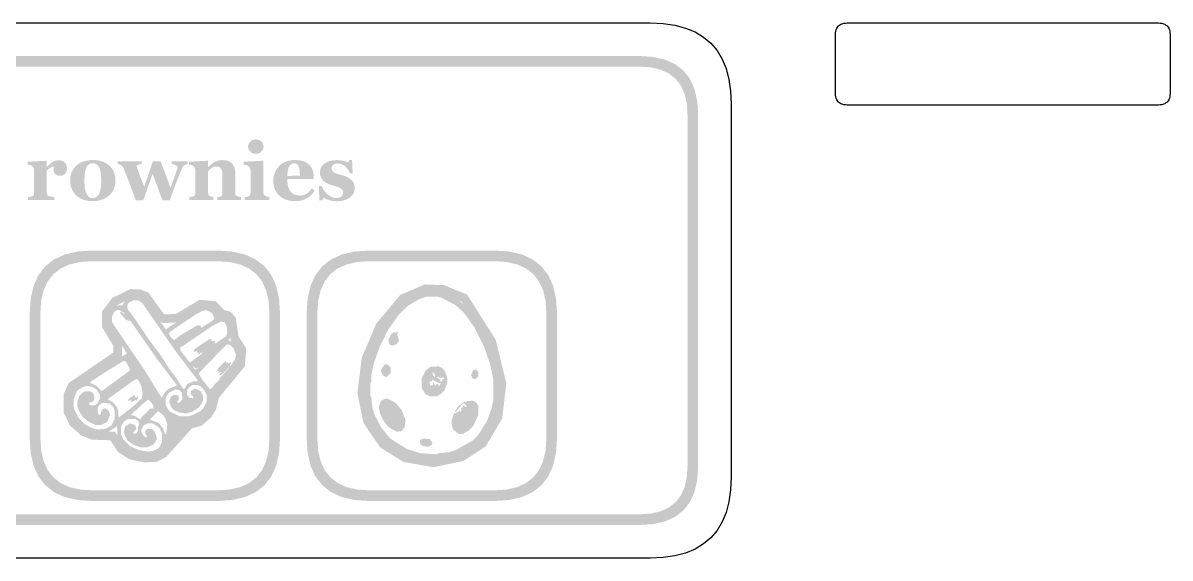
# Model space of a CAD drawing. Header units: millimetres. Extents: x 6 to 294, y 109 to 451.
# Drawn here: x 247.45 to 290.52, y 340.86 to 360.94 of the extents above; entities that cross this region are included whole.
import ezdxf

# ---------------------------------------------------------------- set-up
doc = ezdxf.new("R2010")
doc.units = ezdxf.units.MM
doc.layers.add('CUT', color=1, linetype='Continuous')
doc.layers.add('RASTER', color=7, linetype='Continuous')

msp = doc.modelspace()

# ---------------------------------------------------------------- hatches: boundary and pattern name
at = {"layer": 'RASTER'}
h = msp.add_hatch(color=7, dxfattribs=at)
h.paths.add_polyline_path([(211.2, 357.501), (211.234, 358.016), (211.337, 358.463), (211.509, 358.841), (211.75, 359.151), (212.059, 359.391), (212.438, 359.563), (212.884, 359.666), (213.4, 359.701), (270.6, 359.701), (271.116, 359.666), (271.563, 359.563), (271.941, 359.391), (272.25, 359.151), (272.491, 358.841), (272.663, 358.463), (272.766, 358.016), (272.8, 357.501), (272.8, 344.301), (272.766, 343.785), (272.662, 343.338), (272.491, 342.96), (272.25, 342.651), (271.941, 342.41), (271.563, 342.238), (271.116, 342.135), (270.6, 342.101), (213.4, 342.101), (212.884, 342.135), (212.438, 342.238), (212.059, 342.41), (211.75, 342.651), (211.509, 342.96), (211.337, 343.338), (211.234, 343.785), (211.2, 344.301)])
h.paths.add_polyline_path([(211.6, 357.501), (211.6, 344.301), (211.628, 343.879), (211.712, 343.513), (211.853, 343.204), (212.05, 342.951), (212.303, 342.754), (212.613, 342.613), (212.978, 342.529), (213.4, 342.501), (270.6, 342.501), (271.022, 342.529), (271.388, 342.613), (271.697, 342.754), (271.95, 342.951), (272.147, 343.204), (272.287, 343.513), (272.372, 343.879), (272.4, 344.301), (272.4, 357.501), (272.372, 357.923), (272.287, 358.288), (272.147, 358.598), (271.95, 358.851), (271.697, 359.048), (271.388, 359.188), (271.022, 359.273), (270.6, 359.301), (213.4, 359.301), (212.978, 359.273), (212.613, 359.188), (212.303, 359.048), (212.05, 358.851), (211.853, 358.598), (211.712, 358.288), (211.628, 357.923), (211.6, 357.501)], flags=0)
h = msp.add_hatch(color=7, dxfattribs=at)
h.paths.add_polyline_path([(256.694, 354.301), (255.768, 354.301), (255.768, 354.408), (255.778, 354.408), (255.787, 354.409), (255.796, 354.41), (255.806, 354.411), (255.815, 354.412), (255.824, 354.413), (255.834, 354.414), (255.843, 354.415), (255.852, 354.416), (255.86, 354.418), (255.869, 354.419), (255.877, 354.421), (255.885, 354.423), (255.892, 354.425), (255.899, 354.427), (255.906, 354.43), (255.917, 354.434), (255.927, 354.439), (255.937, 354.445), (255.946, 354.451), (255.953, 354.458), (255.96, 354.465), (255.966, 354.472), (255.972, 354.48), (255.976, 354.489), (255.98, 354.498), (255.983, 354.508), (255.986, 354.519), (255.988, 354.53), (255.99, 354.542), (255.99, 354.554), (255.991, 354.567), (255.991, 355.42), (255.99, 355.433), (255.989, 355.445), (255.987, 355.457), (255.985, 355.468), (255.982, 355.479), (255.978, 355.49), (255.973, 355.5), (255.967, 355.51), (255.961, 355.519), (255.955, 355.528), (255.948, 355.537), (255.941, 355.545), (255.933, 355.553), (255.926, 355.56), (255.917, 355.566), (255.909, 355.572), (255.902, 355.577), (255.894, 355.581), (255.885, 355.585), (255.876, 355.589), (255.865, 355.594), (255.854, 355.598), (255.842, 355.602), (255.829, 355.606), (255.816, 355.61), (255.803, 355.613), (255.79, 355.616), (255.778, 355.619), (255.766, 355.622), (255.754, 355.624), (255.743, 355.625), (255.731, 355.626), (255.731, 355.733), (256.449, 355.771), (256.471, 355.75), (256.471, 354.586), (256.472, 354.574), (256.473, 354.562), (256.474, 354.55), (256.477, 354.539), (256.48, 354.528), (256.484, 354.518), (256.488, 354.508), (256.493, 354.499), (256.499, 354.491), (256.505, 354.482), (256.512, 354.475), (256.52, 354.468), (256.528, 354.462), (256.537, 354.456), (256.546, 354.45), (256.556, 354.446), (256.564, 354.443), (256.571, 354.439), (256.579, 354.436), (256.587, 354.433), (256.595, 354.43), (256.603, 354.428), (256.612, 354.425), (256.621, 354.422), (256.629, 354.42), (256.638, 354.418), (256.647, 354.416), (256.656, 354.414), (256.666, 354.412), (256.675, 354.41), (256.684, 354.409), (256.694, 354.408)])
h.paths.add_polyline_path([(256.48, 356.299), (256.479, 356.272), (256.475, 356.245), (256.468, 356.22), (256.459, 356.196), (256.447, 356.173), (256.432, 356.15), (256.414, 356.129), (256.394, 356.109), (256.372, 356.091), (256.349, 356.075), (256.326, 356.061), (256.301, 356.05), (256.275, 356.042), (256.248, 356.036), (256.22, 356.032), (256.191, 356.031), (256.162, 356.032), (256.134, 356.036), (256.107, 356.042), (256.081, 356.05), (256.056, 356.061), (256.032, 356.075), (256.009, 356.091), (255.987, 356.109), (255.967, 356.129), (255.95, 356.15), (255.935, 356.173), (255.923, 356.196), (255.913, 356.22), (255.907, 356.245), (255.903, 356.272), (255.901, 356.299), (255.903, 356.326), (255.907, 356.352), (255.913, 356.378), (255.923, 356.402), (255.935, 356.425), (255.95, 356.448), (255.967, 356.469), (255.987, 356.489), (256.009, 356.508), (256.032, 356.524), (256.056, 356.537), (256.081, 356.549), (256.107, 356.557), (256.134, 356.563), (256.162, 356.567), (256.191, 356.568), (256.221, 356.567), (256.249, 356.563), (256.276, 356.557), (256.302, 356.549), (256.327, 356.537), (256.35, 356.524), (256.373, 356.508), (256.395, 356.489), (256.415, 356.469), (256.432, 356.448), (256.447, 356.425), (256.459, 356.402), (256.468, 356.378), (256.475, 356.352), (256.479, 356.326), (256.48, 356.299)])
h = msp.add_hatch(color=7, dxfattribs=at)
h.paths.add_polyline_path([(250.697, 355.581), (250.723, 355.555), (250.748, 355.528), (250.771, 355.5), (250.792, 355.47), (250.812, 355.439), (250.831, 355.407), (250.847, 355.374), (250.862, 355.339), (250.876, 355.304), (250.887, 355.268), (250.897, 355.231), (250.905, 355.193), (250.911, 355.154), (250.916, 355.115), (250.919, 355.075), (250.919, 355.035), (250.919, 354.994), (250.916, 354.955), (250.912, 354.915), (250.905, 354.877), (250.897, 354.839), (250.888, 354.801), (250.876, 354.764), (250.863, 354.728), (250.848, 354.692), (250.832, 354.658), (250.813, 354.625), (250.794, 354.594), (250.772, 354.564), (250.749, 354.535), (250.725, 354.507), (250.698, 354.481), (250.669, 354.454), (250.638, 354.429), (250.605, 354.406), (250.571, 354.384), (250.536, 354.364), (250.5, 354.345), (250.462, 354.328), (250.422, 354.313), (250.381, 354.299), (250.339, 354.287), (250.295, 354.277), (250.25, 354.269), (250.204, 354.262), (250.156, 354.258), (250.106, 354.255), (250.055, 354.254), (250.011, 354.255), (249.968, 354.257), (249.925, 354.261), (249.884, 354.267), (249.843, 354.274), (249.803, 354.283), (249.764, 354.293), (249.726, 354.305), (249.689, 354.319), (249.653, 354.334), (249.619, 354.351), (249.585, 354.369), (249.552, 354.389), (249.52, 354.411), (249.49, 354.434), (249.46, 354.459), (249.433, 354.484), (249.408, 354.511), (249.384, 354.539), (249.361, 354.569), (249.34, 354.6), (249.32, 354.632), (249.302, 354.666), (249.285, 354.701), (249.27, 354.738), (249.256, 354.776), (249.245, 354.814), (249.236, 354.854), (249.229, 354.895), (249.224, 354.937), (249.221, 354.98), (249.22, 355.024), (249.221, 355.068), (249.224, 355.11), (249.228, 355.151), (249.234, 355.191), (249.242, 355.229), (249.252, 355.266), (249.263, 355.302), (249.277, 355.337), (249.292, 355.371), (249.308, 355.404), (249.327, 355.436), (249.347, 355.467), (249.369, 355.497), (249.393, 355.526), (249.418, 355.554), (249.446, 355.581), (249.474, 355.606), (249.503, 355.629), (249.534, 355.651), (249.567, 355.672), (249.601, 355.691), (249.637, 355.709), (249.674, 355.725), (249.713, 355.74), (249.753, 355.753), (249.795, 355.765), (249.838, 355.774), (249.881, 355.782), (249.926, 355.788), (249.973, 355.793), (250.02, 355.796), (250.068, 355.796), (250.119, 355.796), (250.168, 355.793), (250.215, 355.788), (250.261, 355.782), (250.306, 355.774), (250.348, 355.765), (250.39, 355.753), (250.429, 355.74), (250.468, 355.725), (250.505, 355.709), (250.54, 355.691), (250.574, 355.672), (250.607, 355.651), (250.638, 355.629), (250.668, 355.606), (250.697, 355.581)])
h.paths.add_polyline_path([(250.322, 354.566), (250.33, 354.587), (250.337, 354.609), (250.344, 354.632), (250.35, 354.657), (250.355, 354.682), (250.361, 354.709), (250.365, 354.736), (250.369, 354.765), (250.373, 354.795), (250.376, 354.826), (250.379, 354.858), (250.381, 354.892), (250.383, 354.927), (250.384, 354.962), (250.385, 354.999), (250.385, 355.038), (250.385, 355.064), (250.384, 355.091), (250.383, 355.119), (250.381, 355.147), (250.379, 355.177), (250.377, 355.208), (250.374, 355.239), (250.37, 355.272), (250.366, 355.304), (250.362, 355.334), (250.357, 355.363), (250.352, 355.39), (250.346, 355.415), (250.34, 355.438), (250.333, 355.46), (250.326, 355.48), (250.317, 355.502), (250.307, 355.524), (250.296, 355.544), (250.284, 355.562), (250.272, 355.58), (250.258, 355.596), (250.244, 355.611), (250.229, 355.625), (250.213, 355.637), (250.196, 355.648), (250.177, 355.657), (250.158, 355.665), (250.138, 355.67), (250.117, 355.674), (250.095, 355.677), (250.071, 355.678), (250.046, 355.677), (250.022, 355.674), (249.999, 355.67), (249.978, 355.663), (249.958, 355.655), (249.939, 355.646), (249.921, 355.634), (249.905, 355.621), (249.89, 355.606), (249.876, 355.59), (249.862, 355.573), (249.85, 355.555), (249.838, 355.536), (249.828, 355.516), (249.818, 355.495), (249.809, 355.473), (249.802, 355.451), (249.795, 355.429), (249.789, 355.406), (249.783, 355.382), (249.778, 355.357), (249.774, 355.331), (249.77, 355.305), (249.767, 355.277), (249.764, 355.249), (249.761, 355.22), (249.759, 355.192), (249.758, 355.163), (249.757, 355.133), (249.756, 355.104), (249.755, 355.074), (249.755, 355.043), (249.755, 355.004), (249.756, 354.967), (249.756, 354.931), (249.757, 354.898), (249.759, 354.865), (249.761, 354.835), (249.763, 354.806), (249.765, 354.779), (249.768, 354.753), (249.772, 354.727), (249.777, 354.7), (249.783, 354.674), (249.789, 354.648), (249.797, 354.622), (249.806, 354.595), (249.815, 354.569), (249.824, 354.547), (249.834, 354.526), (249.844, 354.506), (249.856, 354.488), (249.868, 354.47), (249.882, 354.454), (249.896, 354.439), (249.912, 354.425), (249.928, 354.413), (249.945, 354.402), (249.964, 354.393), (249.983, 354.386), (250.004, 354.38), (250.025, 354.376), (250.048, 354.373), (250.071, 354.373), (250.093, 354.373), (250.114, 354.376), (250.134, 354.379), (250.153, 354.385), (250.171, 354.392), (250.189, 354.4), (250.206, 354.41), (250.222, 354.422), (250.238, 354.435), (250.252, 354.449), (250.266, 354.465), (250.279, 354.482), (250.291, 354.501), (250.302, 354.521), (250.312, 354.543), (250.322, 354.566)], flags=0)
h = msp.add_hatch(color=7, dxfattribs=at)
h.paths.add_polyline_path([(258.403, 354.651), (258.39, 354.63), (258.376, 354.61), (258.362, 354.59), (258.347, 354.57), (258.331, 354.55), (258.314, 354.531), (258.297, 354.512), (258.28, 354.493), (258.261, 354.475), (258.242, 354.458), (258.222, 354.441), (258.202, 354.425), (258.181, 354.409), (258.16, 354.394), (258.138, 354.38), (258.115, 354.367), (258.09, 354.353), (258.066, 354.341), (258.041, 354.329), (258.016, 354.318), (257.991, 354.308), (257.966, 354.298), (257.941, 354.29), (257.916, 354.282), (257.891, 354.276), (257.864, 354.27), (257.837, 354.265), (257.808, 354.261), (257.779, 354.258), (257.749, 354.256), (257.718, 354.254), (257.686, 354.254), (257.632, 354.255), (257.581, 354.258), (257.531, 354.263), (257.484, 354.269), (257.438, 354.278), (257.394, 354.289), (257.352, 354.301), (257.311, 354.315), (257.273, 354.331), (257.236, 354.349), (257.201, 354.368), (257.168, 354.388), (257.136, 354.409), (257.106, 354.432), (257.078, 354.456), (257.051, 354.481), (257.026, 354.508), (257.003, 354.535), (256.982, 354.564), (256.962, 354.594), (256.943, 354.626), (256.927, 354.658), (256.912, 354.692), (256.898, 354.726), (256.886, 354.762), (256.876, 354.799), (256.867, 354.836), (256.86, 354.874), (256.855, 354.912), (256.851, 354.952), (256.848, 354.992), (256.848, 355.033), (256.849, 355.07), (256.851, 355.107), (256.855, 355.144), (256.861, 355.18), (256.869, 355.215), (256.879, 355.25), (256.89, 355.285), (256.903, 355.32), (256.917, 355.353), (256.933, 355.386), (256.95, 355.418), (256.969, 355.449), (256.989, 355.479), (257.011, 355.508), (257.034, 355.536), (257.059, 355.563), (257.084, 355.589), (257.112, 355.613), (257.141, 355.636), (257.171, 355.658), (257.203, 355.678), (257.237, 355.697), (257.273, 355.715), (257.31, 355.732), (257.348, 355.747), (257.388, 355.76), (257.429, 355.771), (257.47, 355.78), (257.513, 355.787), (257.557, 355.792), (257.603, 355.795), (257.649, 355.796), (257.699, 355.796), (257.747, 355.793), (257.792, 355.789), (257.836, 355.784), (257.877, 355.777), (257.915, 355.768), (257.952, 355.758), (257.986, 355.747), (258.018, 355.734), (258.049, 355.719), (258.078, 355.704), (258.106, 355.687), (258.133, 355.669), (258.158, 355.65), (258.182, 355.63), (258.204, 355.609), (258.224, 355.588), (258.243, 355.565), (258.26, 355.542), (258.276, 355.518), (258.291, 355.493), (258.304, 355.467), (258.315, 355.44), (258.326, 355.412), (258.335, 355.383), (258.342, 355.354), (258.349, 355.325), (258.354, 355.296), (258.358, 355.266), (258.361, 355.235), (258.363, 355.205), (258.364, 355.174), (258.364, 355.079), (257.374, 355.079), (257.375, 355.006), (257.381, 354.937), (257.39, 354.874), (257.402, 354.814), (257.419, 354.759), (257.439, 354.709), (257.462, 354.663), (257.489, 354.622), (257.52, 354.585), (257.556, 354.553), (257.595, 354.526), (257.639, 354.504), (257.687, 354.487), (257.739, 354.475), (257.796, 354.467), (257.857, 354.465), (257.891, 354.466), (257.924, 354.47), (257.956, 354.475), (257.988, 354.484), (258.018, 354.494), (258.048, 354.507), (258.077, 354.523), (258.104, 354.54), (258.131, 354.56), (258.157, 354.581), (258.182, 354.603), (258.206, 354.626), (258.229, 354.65), (258.251, 354.676), (258.272, 354.703), (258.292, 354.731)])
h.paths.add_polyline_path([(257.844, 355.208), (257.844, 355.23), (257.843, 355.252), (257.843, 355.274), (257.842, 355.297), (257.84, 355.319), (257.839, 355.342), (257.837, 355.365), (257.835, 355.388), (257.833, 355.41), (257.83, 355.432), (257.827, 355.452), (257.823, 355.472), (257.819, 355.49), (257.814, 355.507), (257.809, 355.523), (257.804, 355.539), (257.798, 355.555), (257.791, 355.571), (257.783, 355.585), (257.775, 355.599), (257.766, 355.611), (257.757, 355.623), (257.747, 355.633), (257.736, 355.643), (257.725, 355.651), (257.713, 355.658), (257.7, 355.664), (257.687, 355.669), (257.673, 355.673), (257.658, 355.676), (257.643, 355.677), (257.627, 355.678), (257.599, 355.676), (257.573, 355.671), (257.549, 355.662), (257.526, 355.649), (257.504, 355.633), (257.483, 355.613), (257.464, 355.59), (257.447, 355.563), (257.431, 355.533), (257.417, 355.498), (257.405, 355.459), (257.395, 355.416), (257.387, 355.369), (257.38, 355.317), (257.376, 355.261), (257.374, 355.202)], flags=0)
for points in [[(249.1, 355.486), (249.099, 355.458), (249.096, 355.432), (249.09, 355.406), (249.083, 355.381), (249.073, 355.357), (249.061, 355.334), (249.047, 355.312), (249.031, 355.29), (249.013, 355.271), (248.994, 355.253), (248.973, 355.239), (248.951, 355.227), (248.928, 355.218), (248.903, 355.211), (248.877, 355.207), (248.85, 355.206), (248.823, 355.207), (248.798, 355.209), (248.774, 355.214), (248.751, 355.22), (248.729, 355.227), (248.708, 355.237), (248.688, 355.248), (248.669, 355.26), (248.651, 355.275), (248.636, 355.291), (248.624, 355.308), (248.613, 355.327), (248.605, 355.348), (248.599, 355.37), (248.596, 355.394), (248.595, 355.42), (248.595, 355.432), (248.595, 355.444), (248.596, 355.455), (248.597, 355.466), (248.598, 355.475), (248.599, 355.484), (248.6, 355.492), (248.602, 355.5), (248.604, 355.507), (248.606, 355.514), (248.607, 355.521), (248.609, 355.527), (248.611, 355.534), (248.612, 355.541), (248.614, 355.547), (248.615, 355.553), (248.598, 355.552), (248.581, 355.549), (248.564, 355.545), (248.546, 355.54), (248.528, 355.534), (248.51, 355.526), (248.492, 355.517), (248.473, 355.506), (248.455, 355.495), (248.437, 355.483), (248.42, 355.469), (248.403, 355.455), (248.387, 355.44), (248.371, 355.424), (248.356, 355.407), (248.341, 355.389), (248.341, 354.585), (248.342, 354.572), (248.342, 354.56), (248.344, 354.549), (248.345, 354.538), (248.348, 354.528), (248.35, 354.518), (248.354, 354.509), (248.357, 354.5), (248.362, 354.492), (248.367, 354.484), (248.373, 354.477), (248.379, 354.47), (248.386, 354.464), (248.394, 354.458), (248.402, 354.452), (248.412, 354.447), (248.42, 354.443), (248.43, 354.44), (248.441, 354.436), (248.454, 354.432), (248.468, 354.429), (248.483, 354.426), (248.499, 354.423), (248.516, 354.42), (248.534, 354.418), (248.55, 354.415), (248.565, 354.413), (248.579, 354.412), (248.591, 354.41), (248.602, 354.409), (248.612, 354.408), (248.621, 354.408), (248.621, 354.301), (247.641, 354.301), (247.641, 354.408), (247.65, 354.408), (247.659, 354.409), (247.669, 354.41), (247.678, 354.411), (247.687, 354.412), (247.696, 354.413), (247.706, 354.415), (247.715, 354.416), (247.724, 354.417), (247.733, 354.419), (247.742, 354.42), (247.75, 354.422), (247.757, 354.424), (247.765, 354.426), (247.772, 354.428), (247.779, 354.43), (247.79, 354.434), (247.8, 354.439), (247.81, 354.444), (247.818, 354.45), (247.826, 354.457), (247.833, 354.464), (247.838, 354.471), (247.843, 354.48), (247.847, 354.488), (247.851, 354.498), (247.854, 354.508), (247.856, 354.518), (247.858, 354.53), (247.86, 354.542), (247.861, 354.554), (247.861, 354.567), (247.861, 355.42), (247.86, 355.433), (247.859, 355.446), (247.857, 355.458), (247.855, 355.47), (247.851, 355.482), (247.847, 355.493), (247.842, 355.504), (247.836, 355.514), (247.83, 355.525), (247.823, 355.534), (247.816, 355.543), (247.808, 355.552), (247.801, 355.56), (247.793, 355.568), (247.785, 355.575), (247.776, 355.581), (247.769, 355.585), (247.762, 355.589), (247.754, 355.593), (247.746, 355.597), (247.737, 355.601), (247.729, 355.604), (247.719, 355.607), (247.709, 355.61), (247.699, 355.613), (247.689, 355.616), (247.678, 355.618), (247.667, 355.62), (247.656, 355.622), (247.644, 355.624), (247.633, 355.625), (247.621, 355.626), (247.621, 355.733), (248.319, 355.771), (248.341, 355.75), (248.341, 355.537), (248.347, 355.537), (248.373, 355.566), (248.398, 355.593), (248.425, 355.618), (248.451, 355.642), (248.478, 355.664), (248.506, 355.684), (248.534, 355.704), (248.562, 355.721), (248.59, 355.737), (248.619, 355.75), (248.648, 355.762), (248.678, 355.771), (248.707, 355.778), (248.737, 355.783), (248.768, 355.787), (248.798, 355.788), (248.832, 355.786), (248.863, 355.782), (248.893, 355.776), (248.921, 355.767), (248.948, 355.755), (248.973, 355.74), (248.996, 355.723), (249.017, 355.703), (249.037, 355.682), (249.054, 355.658), (249.068, 355.633), (249.079, 355.607), (249.088, 355.579), (249.095, 355.549), (249.099, 355.518), (249.1, 355.486)], [(253.634, 355.647), (253.617, 355.644), (253.601, 355.64), (253.585, 355.636), (253.569, 355.631), (253.554, 355.625), (253.538, 355.618), (253.524, 355.611), (253.509, 355.602), (253.495, 355.593), (253.482, 355.581), (253.469, 355.568), (253.457, 355.553), (253.445, 355.536), (253.433, 355.517), (253.423, 355.497), (253.413, 355.474), (253.388, 355.413), (253.364, 355.355), (253.341, 355.3), (253.32, 355.248), (253.3, 355.199), (253.282, 355.153), (253.265, 355.11), (253.249, 355.07), (253.232, 355.029), (253.215, 354.984), (253.195, 354.935), (253.175, 354.882), (253.152, 354.824), (253.128, 354.762), (253.103, 354.696), (253.076, 354.626), (253.07, 354.61), (253.063, 354.593), (253.057, 354.575), (253.05, 354.555), (253.043, 354.533), (253.035, 354.51), (253.027, 354.486), (253.019, 354.46), (253.011, 354.435), (253.004, 354.41), (252.997, 354.387), (252.99, 354.365), (252.984, 354.344), (252.978, 354.324), (252.972, 354.305), (252.967, 354.288), (252.682, 354.288), (252.313, 355.284), (251.967, 354.288), (251.684, 354.288), (251.648, 354.385), (251.614, 354.476), (251.582, 354.562), (251.552, 354.643), (251.524, 354.717), (251.498, 354.787), (251.473, 354.85), (251.451, 354.908), (251.429, 354.965), (251.405, 355.027), (251.379, 355.093), (251.352, 355.164), (251.323, 355.239), (251.292, 355.318), (251.259, 355.402), (251.224, 355.49), (251.217, 355.507), (251.209, 355.523), (251.199, 355.538), (251.188, 355.552), (251.177, 355.565), (251.164, 355.577), (251.149, 355.588), (251.134, 355.599), (251.118, 355.608), (251.102, 355.616), (251.086, 355.624), (251.069, 355.631), (251.053, 355.636), (251.036, 355.641), (251.02, 355.644), (251.003, 355.647), (251.003, 355.754), (251.902, 355.754), (251.902, 355.647), (251.89, 355.646), (251.876, 355.644), (251.862, 355.642), (251.848, 355.639), (251.833, 355.636), (251.817, 355.632), (251.801, 355.628), (251.784, 355.624), (251.768, 355.619), (251.754, 355.613), (251.742, 355.607), (251.732, 355.601), (251.725, 355.595), (251.719, 355.588), (251.716, 355.58), (251.715, 355.572), (251.715, 355.569), (251.715, 355.565), (251.715, 355.562), (251.716, 355.559), (251.716, 355.555), (251.717, 355.552), (251.718, 355.549), (251.719, 355.547), (251.72, 355.544), (251.721, 355.54), (251.722, 355.536), (251.723, 355.531), (251.725, 355.526), (251.727, 355.52), (251.729, 355.513), (251.731, 355.506), (251.741, 355.477), (251.753, 355.445), (251.765, 355.411), (251.778, 355.375), (251.792, 355.338), (251.807, 355.297), (251.823, 355.255), (251.839, 355.211), (251.857, 355.165), (251.875, 355.117), (251.894, 355.067), (251.914, 355.015), (251.935, 354.962), (251.956, 354.906), (251.978, 354.849), (252, 354.79), (252.326, 355.754), (252.616, 355.754), (252.986, 354.758), (253.007, 354.813), (253.026, 354.865), (253.045, 354.914), (253.062, 354.959), (253.077, 355.002), (253.092, 355.042), (253.105, 355.079), (253.117, 355.113), (253.129, 355.147), (253.142, 355.183), (253.155, 355.221), (253.17, 355.262), (253.185, 355.305), (253.2, 355.35), (253.217, 355.398), (253.234, 355.448), (253.236, 355.455), (253.239, 355.463), (253.24, 355.47), (253.242, 355.477), (253.244, 355.484), (253.245, 355.49), (253.246, 355.497), (253.246, 355.503), (253.247, 355.508), (253.247, 355.514), (253.247, 355.518), (253.248, 355.523), (253.248, 355.526), (253.248, 355.529), (253.247, 355.532), (253.247, 355.534), (253.247, 355.541), (253.245, 355.547), (253.243, 355.553), (253.24, 355.559), (253.237, 355.565), (253.232, 355.571), (253.227, 355.576), (253.221, 355.582), (253.214, 355.587), (253.207, 355.592), (253.199, 355.597), (253.192, 355.601), (253.184, 355.605), (253.175, 355.609), (253.167, 355.613), (253.158, 355.616), (253.149, 355.619), (253.14, 355.622), (253.131, 355.625), (253.122, 355.628), (253.113, 355.63), (253.104, 355.633), (253.095, 355.635), (253.087, 355.637), (253.078, 355.638), (253.07, 355.64), (253.062, 355.642), (253.055, 355.643), (253.048, 355.644), (253.041, 355.645), (253.035, 355.646), (253.029, 355.647), (253.029, 355.754), (253.634, 355.754)], [(255.632, 354.301), (254.75, 354.301), (254.75, 354.408), (254.757, 354.408), (254.765, 354.409), (254.773, 354.41), (254.781, 354.411), (254.789, 354.412), (254.798, 354.413), (254.808, 354.414), (254.817, 354.415), (254.827, 354.416), (254.836, 354.418), (254.844, 354.419), (254.852, 354.421), (254.859, 354.423), (254.866, 354.425), (254.872, 354.427), (254.877, 354.43), (254.885, 354.434), (254.892, 354.439), (254.898, 354.444), (254.904, 354.449), (254.909, 354.456), (254.914, 354.462), (254.918, 354.469), (254.921, 354.477), (254.924, 354.485), (254.927, 354.494), (254.929, 354.504), (254.931, 354.515), (254.933, 354.526), (254.934, 354.539), (254.934, 354.553), (254.935, 354.567), (254.935, 355.253), (254.934, 355.289), (254.931, 355.323), (254.927, 355.355), (254.921, 355.384), (254.913, 355.411), (254.904, 355.435), (254.893, 355.458), (254.88, 355.478), (254.865, 355.495), (254.849, 355.511), (254.831, 355.524), (254.812, 355.534), (254.791, 355.543), (254.768, 355.549), (254.744, 355.552), (254.718, 355.553), (254.703, 355.553), (254.689, 355.552), (254.675, 355.551), (254.661, 355.549), (254.648, 355.546), (254.634, 355.543), (254.621, 355.54), (254.609, 355.536), (254.596, 355.531), (254.584, 355.526), (254.571, 355.52), (254.559, 355.514), (254.546, 355.507), (254.534, 355.5), (254.522, 355.493), (254.51, 355.484), (254.499, 355.477), (254.49, 355.47), (254.48, 355.462), (254.471, 355.455), (254.463, 355.447), (254.456, 355.44), (254.448, 355.432), (254.442, 355.424), (254.435, 355.417), (254.429, 355.409), (254.424, 355.402), (254.418, 355.395), (254.413, 355.389), (254.408, 355.382), (254.403, 355.376), (254.398, 355.37), (254.398, 354.584), (254.399, 354.571), (254.399, 354.559), (254.4, 354.547), (254.402, 354.536), (254.404, 354.526), (254.407, 354.516), (254.41, 354.507), (254.413, 354.498), (254.417, 354.489), (254.422, 354.482), (254.427, 354.474), (254.432, 354.468), (254.439, 354.461), (254.446, 354.456), (254.453, 354.45), (254.461, 354.446), (254.467, 354.443), (254.474, 354.439), (254.481, 354.436), (254.488, 354.433), (254.495, 354.43), (254.503, 354.428), (254.511, 354.425), (254.52, 354.422), (254.529, 354.42), (254.538, 354.418), (254.546, 354.416), (254.555, 354.414), (254.563, 354.412), (254.572, 354.41), (254.58, 354.409), (254.589, 354.408), (254.589, 354.301), (253.698, 354.301), (253.698, 354.408), (253.707, 354.408), (253.717, 354.409), (253.726, 354.41), (253.735, 354.411), (253.744, 354.412), (253.754, 354.413), (253.763, 354.415), (253.772, 354.416), (253.781, 354.417), (253.79, 354.419), (253.799, 354.42), (253.807, 354.422), (253.815, 354.424), (253.822, 354.426), (253.829, 354.428), (253.836, 354.43), (253.847, 354.434), (253.858, 354.439), (253.867, 354.444), (253.875, 354.45), (253.883, 354.457), (253.89, 354.464), (253.896, 354.471), (253.9, 354.48), (253.905, 354.488), (253.908, 354.498), (253.911, 354.508), (253.914, 354.518), (253.915, 354.53), (253.917, 354.542), (253.918, 354.554), (253.918, 354.567), (253.918, 355.42), (253.918, 355.431), (253.917, 355.443), (253.915, 355.454), (253.912, 355.465), (253.909, 355.476), (253.905, 355.487), (253.9, 355.498), (253.895, 355.509), (253.888, 355.52), (253.882, 355.53), (253.875, 355.54), (253.867, 355.549), (253.86, 355.558), (253.851, 355.566), (253.842, 355.574), (253.833, 355.581), (253.826, 355.585), (253.819, 355.589), (253.811, 355.593), (253.803, 355.597), (253.795, 355.601), (253.786, 355.604), (253.776, 355.607), (253.766, 355.61), (253.756, 355.613), (253.746, 355.616), (253.735, 355.618), (253.724, 355.62), (253.713, 355.622), (253.701, 355.624), (253.69, 355.625), (253.678, 355.626), (253.678, 355.733), (254.376, 355.771), (254.398, 355.75), (254.398, 355.537), (254.404, 355.537), (254.415, 355.547), (254.426, 355.556), (254.438, 355.567), (254.45, 355.577), (254.462, 355.589), (254.476, 355.6), (254.49, 355.612), (254.504, 355.625), (254.518, 355.638), (254.533, 355.649), (254.547, 355.661), (254.56, 355.672), (254.574, 355.682), (254.587, 355.691), (254.6, 355.7), (254.612, 355.709), (254.626, 355.717), (254.642, 355.725), (254.658, 355.733), (254.675, 355.741), (254.693, 355.748), (254.713, 355.755), (254.733, 355.762), (254.754, 355.769), (254.777, 355.774), (254.799, 355.779), (254.822, 355.784), (254.845, 355.787), (254.869, 355.79), (254.893, 355.792), (254.917, 355.793), (254.942, 355.793), (255, 355.791), (255.054, 355.785), (255.104, 355.774), (255.151, 355.76), (255.194, 355.741), (255.233, 355.717), (255.268, 355.69), (255.3, 355.658), (255.328, 355.623), (255.352, 355.585), (255.373, 355.544), (255.39, 355.5), (255.403, 355.454), (255.412, 355.405), (255.418, 355.353), (255.419, 355.298), (255.419, 354.581), (255.42, 354.567), (255.42, 354.555), (255.422, 354.543), (255.423, 354.532), (255.426, 354.521), (255.428, 354.512), (255.432, 354.503), (255.436, 354.494), (255.44, 354.486), (255.445, 354.479), (255.452, 354.472), (255.459, 354.465), (255.467, 354.459), (255.475, 354.453), (255.485, 354.448), (255.496, 354.443), (255.502, 354.44), (255.508, 354.438), (255.515, 354.435), (255.522, 354.433), (255.529, 354.43), (255.537, 354.428), (255.545, 354.425), (255.553, 354.422), (255.562, 354.42), (255.571, 354.418), (255.581, 354.416), (255.59, 354.414), (255.6, 354.412), (255.61, 354.41), (255.621, 354.409), (255.632, 354.408)], [(259.222, 354.251), (259.187, 354.252), (259.152, 354.254), (259.117, 354.257), (259.082, 354.261), (259.047, 354.267), (259.013, 354.274), (258.979, 354.283), (258.945, 354.293), (258.912, 354.303), (258.881, 354.314), (258.852, 354.325), (258.824, 354.336), (258.799, 354.347), (258.776, 354.358), (258.754, 354.37), (258.734, 354.381), (258.69, 354.282), (258.576, 354.282), (258.557, 354.828), (258.664, 354.828), (258.67, 354.811), (258.677, 354.794), (258.685, 354.776), (258.693, 354.758), (258.703, 354.739), (258.714, 354.72), (258.725, 354.7), (258.737, 354.679), (258.75, 354.659), (258.764, 354.639), (258.778, 354.62), (258.792, 354.601), (258.807, 354.583), (258.822, 354.565), (258.838, 354.548), (258.854, 354.531), (258.872, 354.515), (258.89, 354.499), (258.909, 354.484), (258.928, 354.47), (258.948, 354.456), (258.969, 354.443), (258.99, 354.431), (259.012, 354.419), (259.034, 354.409), (259.057, 354.4), (259.08, 354.392), (259.104, 354.385), (259.128, 354.38), (259.152, 354.377), (259.177, 354.375), (259.202, 354.374), (259.234, 354.375), (259.264, 354.377), (259.292, 354.381), (259.318, 354.387), (259.342, 354.394), (259.363, 354.403), (259.383, 354.414), (259.4, 354.426), (259.415, 354.44), (259.429, 354.456), (259.44, 354.473), (259.449, 354.492), (259.456, 354.513), (259.461, 354.536), (259.464, 354.56), (259.465, 354.586), (259.465, 354.601), (259.464, 354.614), (259.461, 354.628), (259.458, 354.64), (259.454, 354.652), (259.449, 354.663), (259.443, 354.673), (259.436, 354.683), (259.428, 354.692), (259.42, 354.702), (259.411, 354.71), (259.401, 354.719), (259.391, 354.727), (259.38, 354.734), (259.368, 354.742), (259.355, 354.749), (259.341, 354.756), (259.326, 354.763), (259.311, 354.77), (259.296, 354.776), (259.28, 354.782), (259.264, 354.788), (259.247, 354.794), (259.23, 354.799), (259.213, 354.804), (259.194, 354.81), (259.175, 354.815), (259.154, 354.822), (259.133, 354.828), (259.11, 354.835), (259.087, 354.841), (259.063, 354.849), (259.038, 354.856), (259.014, 354.863), (258.992, 354.871), (258.97, 354.878), (258.949, 354.886), (258.929, 354.893), (258.91, 354.9), (258.892, 354.908), (258.874, 354.916), (258.856, 354.925), (258.838, 354.935), (258.82, 354.947), (258.801, 354.959), (258.782, 354.972), (258.764, 354.987), (258.745, 355.002), (258.729, 355.017), (258.713, 355.032), (258.699, 355.049), (258.685, 355.065), (258.673, 355.083), (258.661, 355.101), (258.649, 355.12), (258.639, 355.14), (258.63, 355.161), (258.622, 355.182), (258.615, 355.205), (258.609, 355.228), (258.605, 355.253), (258.602, 355.278), (258.6, 355.305), (258.6, 355.332), (258.602, 355.382), (258.61, 355.43), (258.624, 355.476), (258.643, 355.519), (258.667, 355.559), (258.697, 355.597), (258.733, 355.633), (258.773, 355.666), (258.818, 355.696), (258.867, 355.722), (258.919, 355.744), (258.974, 355.762), (259.032, 355.776), (259.094, 355.786), (259.159, 355.791), (259.228, 355.793), (259.261, 355.793), (259.293, 355.792), (259.325, 355.79), (259.356, 355.787), (259.386, 355.783), (259.416, 355.778), (259.445, 355.773), (259.473, 355.766), (259.501, 355.76), (259.527, 355.753), (259.552, 355.745), (259.576, 355.738), (259.599, 355.73), (259.621, 355.723), (259.642, 355.715), (259.662, 355.707), (259.692, 355.793), (259.804, 355.793), (259.827, 355.294), (259.723, 355.294), (259.709, 355.331), (259.693, 355.368), (259.674, 355.402), (259.654, 355.436), (259.63, 355.468), (259.605, 355.499), (259.577, 355.529), (259.547, 355.557), (259.516, 355.583), (259.484, 355.605), (259.451, 355.624), (259.418, 355.64), (259.384, 355.652), (259.35, 355.661), (259.315, 355.666), (259.279, 355.667), (259.252, 355.667), (259.226, 355.665), (259.201, 355.661), (259.179, 355.656), (259.157, 355.649), (259.137, 355.641), (259.119, 355.632), (259.102, 355.621), (259.087, 355.608), (259.074, 355.595), (259.063, 355.58), (259.054, 355.565), (259.047, 355.548), (259.042, 355.53), (259.039, 355.511), (259.038, 355.49), (259.039, 355.463), (259.044, 355.438), (259.051, 355.415), (259.061, 355.394), (259.075, 355.375), (259.091, 355.358), (259.11, 355.343), (259.132, 355.329), (259.157, 355.317), (259.184, 355.305), (259.214, 355.293), (259.245, 355.281), (259.28, 355.269), (259.316, 355.258), (259.355, 355.246), (259.396, 355.235), (259.46, 355.218), (259.519, 355.199), (259.573, 355.178), (259.624, 355.156), (259.669, 355.132), (259.711, 355.107), (259.748, 355.08), (259.78, 355.052), (259.809, 355.021), (259.833, 354.989), (259.854, 354.955), (259.871, 354.919), (259.885, 354.881), (259.894, 354.841), (259.9, 354.799), (259.902, 354.755), (259.899, 354.697), (259.89, 354.642), (259.875, 354.59), (259.855, 354.542), (259.828, 354.497), (259.796, 354.456), (259.758, 354.417), (259.714, 354.383), (259.665, 354.352), (259.612, 354.325), (259.556, 354.302), (259.497, 354.284), (259.433, 354.27), (259.367, 354.259), (259.296, 354.253), (259.222, 354.251)]]:
    msp.add_hatch(color=7, dxfattribs=at).paths.add_polyline_path(points)
h = msp.add_hatch(color=7, dxfattribs=at)
h.paths.add_polyline_path([(247.7, 350.051), (247.737, 350.602), (247.847, 351.079), (248.03, 351.483), (248.288, 351.813), (248.618, 352.07), (249.022, 352.254), (249.499, 352.364), (250.05, 352.401), (254.75, 352.401), (255.301, 352.364), (255.778, 352.254), (256.182, 352.07), (256.513, 351.813), (256.77, 351.483), (256.953, 351.079), (257.063, 350.602), (257.1, 350.051), (257.1, 345.351), (257.063, 344.8), (256.953, 344.323), (256.77, 343.919), (256.513, 343.588), (256.182, 343.331), (255.778, 343.148), (255.301, 343.038), (254.75, 343.001), (250.05, 343.001), (249.499, 343.038), (249.022, 343.148), (248.618, 343.331), (248.288, 343.588), (248.03, 343.919), (247.847, 344.323), (247.737, 344.8), (247.7, 345.351)])
h.paths.add_polyline_path([(248.1, 350.051), (248.1, 345.351), (248.13, 344.894), (248.222, 344.498), (248.374, 344.163), (248.588, 343.888), (248.862, 343.675), (249.197, 343.523), (249.593, 343.431), (250.05, 343.401), (254.75, 343.401), (255.207, 343.431), (255.603, 343.523), (255.938, 343.675), (256.212, 343.888), (256.426, 344.163), (256.578, 344.498), (256.67, 344.894), (256.7, 345.351), (256.7, 350.051), (256.67, 350.508), (256.578, 350.904), (256.426, 351.239), (256.212, 351.513), (255.938, 351.727), (255.603, 351.879), (255.207, 351.97), (254.75, 352.001), (250.05, 352.001), (249.593, 351.97), (249.197, 351.879), (248.862, 351.727), (248.587, 351.513), (248.374, 351.239), (248.222, 350.904), (248.13, 350.508), (248.1, 350.051)], flags=0)
h = msp.add_hatch(color=7, dxfattribs=at)
h.paths.add_polyline_path([(258.1, 350.051), (258.137, 350.602), (258.247, 351.079), (258.43, 351.483), (258.688, 351.813), (259.018, 352.07), (259.422, 352.254), (259.899, 352.364), (260.45, 352.401), (265.15, 352.401), (265.701, 352.364), (266.178, 352.254), (266.582, 352.07), (266.913, 351.813), (267.17, 351.483), (267.353, 351.079), (267.463, 350.602), (267.5, 350.051), (267.5, 345.351), (267.463, 344.8), (267.353, 344.323), (267.17, 343.919), (266.913, 343.588), (266.582, 343.331), (266.178, 343.148), (265.701, 343.038), (265.15, 343.001), (260.45, 343.001), (259.899, 343.038), (259.422, 343.148), (259.018, 343.331), (258.688, 343.588), (258.43, 343.919), (258.247, 344.323), (258.137, 344.8), (258.1, 345.351)])
h.paths.add_polyline_path([(258.5, 350.051), (258.5, 345.351), (258.53, 344.894), (258.622, 344.498), (258.774, 344.163), (258.987, 343.888), (259.262, 343.675), (259.597, 343.523), (259.993, 343.431), (260.45, 343.401), (265.15, 343.401), (265.607, 343.431), (266.003, 343.523), (266.338, 343.675), (266.613, 343.888), (266.826, 344.163), (266.978, 344.498), (267.07, 344.894), (267.1, 345.351), (267.1, 350.051), (267.07, 350.508), (266.978, 350.904), (266.826, 351.239), (266.613, 351.513), (266.338, 351.727), (266.003, 351.879), (265.607, 351.97), (265.15, 352.001), (260.45, 352.001), (259.993, 351.97), (259.597, 351.879), (259.262, 351.727), (258.987, 351.513), (258.774, 351.239), (258.622, 350.904), (258.53, 350.508), (258.5, 350.051)], flags=0)
h = msp.add_hatch(color=7, dxfattribs=at)
h.paths.add_polyline_path([(262.529, 351.128), (263.252, 351.102), (264.126, 350.746), (265.197, 349.056), (265.596, 347.418), (265.44, 346.097), (264.821, 345.051), (263.988, 344.504), (262.863, 344.27), (261.741, 344.465), (260.866, 345.006), (260.237, 345.917), (260.004, 347.04), (260.167, 348.379), (260.716, 349.661), (261.616, 350.737)])
h.paths.add_polyline_path([(262.589, 350.806), (261.812, 350.473), (260.992, 349.491), (260.479, 348.295), (260.328, 347.053), (260.537, 346.045), (261.091, 345.243), (261.857, 344.77), (262.858, 344.596), (263.864, 344.804), (264.583, 345.278), (265.13, 346.202), (265.272, 347.399), (264.899, 348.929), (263.911, 350.489), (263.184, 350.784), (262.589, 350.806)], flags=0)
h = msp.add_hatch(color=7, dxfattribs=at)
h.paths.add_polyline_path([(251.472, 350.953), (251.841, 350.944), (252.152, 350.823), (252.736, 350.023), (252.775, 350.003), (253.191, 350.022), (254.082, 350.554), (254.69, 350.497), (254.993, 350.173), (255.256, 350.094), (255.436, 349.875), (255.544, 349.17), (255.833, 348.727), (255.778, 348.054), (254.801, 346.868), (254.69, 346.423), (254.524, 346.155), (254.16, 345.829), (253.797, 345.734), (252.826, 344.657), (252.46, 344.466), (251.982, 344.451), (251.439, 344.568), (251.018, 344.836), (250.726, 345.281), (250.035, 345.303), (249.624, 345.468), (249.208, 345.839), (248.971, 346.329), (248.971, 347.01), (249.161, 347.427), (250.839, 348.573), (250.839, 348.825), (250.41, 349.535), (250.41, 350.109), (250.797, 350.621)])
h.paths.add_polyline_path([(251.543, 350.631), (251.006, 350.367), (250.73, 350.002), (250.73, 349.624), (251.159, 348.915), (251.159, 348.404), (249.415, 347.213), (249.291, 346.94), (249.291, 346.402), (249.468, 346.035), (249.795, 345.744), (250.101, 345.621), (250.903, 345.596), (251.248, 345.069), (251.563, 344.869), (252.011, 344.772), (252.377, 344.784), (252.627, 344.914), (253.624, 346.02), (254.004, 346.119), (254.276, 346.362), (254.392, 346.549), (254.508, 347.015), (255.467, 348.18), (255.505, 348.644), (255.238, 349.052), (255.133, 349.74), (255.071, 349.815), (254.819, 349.891), (254.539, 350.19), (254.156, 350.226), (253.286, 349.706), (252.704, 349.679), (252.522, 349.773), (251.948, 350.559), (251.777, 350.626), (251.543, 350.631)], flags=0)
h = msp.add_hatch(color=7, dxfattribs=at)
h.paths.add_polyline_path([(251.538, 350.695), (251.762, 350.705), (252.006, 350.581), (252.81, 349.442), (253.861, 350.146), (254.173, 350.303), (254.44, 350.303), (254.618, 350.213), (254.685, 350.146), (254.799, 349.925), (255.01, 349.901), (255.154, 349.811), (255.277, 349.566), (255.277, 349.265), (255.22, 349.121), (255.154, 349.041), (255.388, 348.94), (255.488, 348.84), (255.612, 348.528), (255.579, 348.294), (255.421, 348.016), (254.531, 346.965), (254.507, 346.721), (254.44, 346.52), (254.35, 346.376), (254.116, 346.175), (253.66, 345.994), (253.513, 345.807), (253.326, 345.626), (253.279, 345.539), (253.024, 345.291), (252.977, 345.204), (252.609, 344.836), (252.365, 344.712), (251.896, 344.712), (251.561, 344.812), (251.283, 344.97), (251.149, 345.104), (251.025, 345.314), (250.992, 345.415), (250.982, 345.807), (250.624, 345.582), (250.389, 345.515), (250.122, 345.549), (249.743, 345.706), (249.643, 345.773), (249.375, 346.074), (249.218, 346.419), (249.218, 346.587), (249.184, 346.654), (249.251, 347.022), (249.408, 347.3), (251.35, 348.539), (250.969, 349.141), (250.781, 349.389), (250.657, 349.633), (250.624, 349.868), (250.734, 350.159), (250.815, 350.246), (250.992, 350.336), (251.183, 350.346), (251.317, 350.581)])
h.paths.add_polyline_path([(251.595, 350.537), (251.417, 350.447), (251.36, 350.336), (251.384, 350.192), (251.672, 349.811), (252.154, 349.088), (252.643, 348.438), (252.924, 347.983), (253.212, 347.601), (253.459, 347.213), (253.493, 347.199), (253.627, 347.4), (253.838, 347.491), (254.029, 347.501), (253.158, 348.652), (251.939, 350.413), (251.762, 350.537)], flags=0)
h.paths.add_polyline_path([(250.992, 350.169), (250.882, 350.112), (250.791, 349.935), (250.791, 349.734), (250.848, 349.623), (252.04, 347.869), (252.656, 346.865), (252.79, 347.099), (252.89, 347.199), (253.225, 347.333), (253.212, 347.367), (252.489, 348.318), (251.484, 349.757), (251.437, 349.744), (251.437, 349.791), (251.37, 349.71), (251.417, 349.824), (251.35, 349.777), (251.317, 349.791), (251.116, 350.025), (251.092, 350.069), (251.126, 350.102), (251.27, 350.012), (251.27, 350.045), (251.059, 350.169)], flags=0)
h.paths.add_polyline_path([(254.306, 350.169), (254.173, 350.136), (253.895, 349.978), (252.957, 349.342), (252.934, 349.265), (253.024, 349.121), (253.125, 349.041), (253.392, 349.242), (253.962, 349.576), (254.005, 349.6), (254.062, 349.576), (254.096, 349.623), (254.139, 349.499), (254.551, 349.757), (254.631, 349.844), (254.584, 349.978), (254.517, 350.079)], flags=0)
h.paths.add_polyline_path([(254.876, 349.734), (254.564, 349.576), (253.346, 348.753), (253.359, 348.652), (253.694, 348.217), (253.747, 348.217), (254.149, 348.518), (254.173, 348.562), (254.149, 348.585), (254.015, 348.472), (254.062, 348.585), (253.982, 348.539), (253.995, 348.619), (253.848, 348.605), (253.895, 348.706), (254.029, 348.806), (254.484, 349.088), (254.517, 349.074), (254.541, 348.997), (254.665, 349.021), (254.641, 348.93), (254.665, 348.907), (255.066, 349.175), (255.11, 349.265), (255.11, 349.533), (255.02, 349.71)], flags=0)
h.paths.add_polyline_path([(255.077, 348.863), (254.039, 347.792), (254.163, 347.581), (254.474, 347.189), (254.584, 347.28), (254.631, 347.367), (254.785, 347.514), (254.832, 347.601), (255.177, 347.993), (255.154, 348.016), (255.12, 347.949), (254.899, 347.735), (254.819, 347.735), (254.899, 347.849), (254.785, 347.802), (254.799, 347.882), (254.718, 347.869), (254.785, 347.983), (255.053, 348.251), (255.087, 348.17), (255.12, 348.217), (255.154, 348.17), (255.267, 348.184), (255.21, 348.093), (255.254, 348.083), (255.411, 348.328), (255.445, 348.495), (255.354, 348.739), (255.21, 348.863)], flags=0)
h.paths.add_polyline_path([(251.226, 348.261), (250.379, 347.735), (249.978, 347.467), (249.964, 347.434), (250.199, 347.333), (250.379, 347.146), (250.433, 347.146), (251.437, 347.882), (251.461, 347.959), (251.37, 348.137), (251.303, 348.237)], flags=0)
h.paths.add_polyline_path([(253.871, 348.06), (253.838, 348.026), (253.861, 347.983), (253.938, 347.926), (254.062, 348.036), (253.948, 347.969), (253.881, 348.003)], flags=0)
h.paths.add_polyline_path([(251.719, 347.581), (251.618, 347.534), (250.624, 346.821), (250.835, 346.697), (250.969, 346.53), (251.025, 346.386), (251.036, 346.128), (251.571, 346.543), (251.919, 346.865), (251.929, 347.122), (251.896, 347.29), (251.806, 347.501)], flags=0)
h.paths.add_polyline_path([(253.838, 347.357), (253.727, 347.3), (253.627, 347.199), (253.603, 346.988), (253.694, 346.878), (253.838, 346.854), (253.848, 346.898), (253.737, 347.022), (253.761, 347.132), (253.905, 347.223), (254.116, 347.132), (254.206, 346.955), (254.206, 346.788), (254.149, 346.644), (254.049, 346.51), (253.804, 346.352), (253.57, 346.285), (253.336, 346.319), (253.125, 346.409), (253.024, 346.51), (252.934, 346.721), (252.991, 346.898), (253.101, 346.988), (253.279, 346.965), (253.302, 346.821), (253.235, 346.721), (253.269, 346.687), (253.346, 346.711), (253.436, 346.821), (253.413, 347.065), (253.312, 347.166), (253.168, 347.189), (252.924, 347.065), (252.8, 346.854), (252.8, 346.62), (252.89, 346.443), (252.991, 346.342), (253.336, 346.185), (253.67, 346.185), (253.804, 346.218), (254.116, 346.376), (254.216, 346.476), (254.34, 346.721), (254.34, 346.988), (254.25, 347.166), (254.116, 347.3), (254.005, 347.357)], flags=0)
h.paths.add_polyline_path([(249.854, 347.323), (249.676, 347.266), (249.475, 347.132), (249.351, 346.821), (249.351, 346.553), (249.385, 346.419), (249.542, 346.108), (249.777, 345.874), (250.021, 345.75), (250.255, 345.683), (250.557, 345.716), (250.768, 345.84), (250.892, 346.084), (250.892, 346.386), (250.835, 346.53), (250.701, 346.664), (250.423, 346.687), (250.312, 346.597), (250.255, 346.486), (250.255, 346.319), (250.299, 346.228), (250.346, 346.228), (250.413, 346.429), (250.523, 346.486), (250.667, 346.396), (250.714, 346.242), (250.634, 346.007), (250.567, 345.941), (250.356, 345.85), (250.188, 345.85), (249.911, 345.974), (249.676, 346.175), (249.552, 346.386), (249.485, 346.587), (249.485, 346.721), (249.576, 346.965), (249.676, 347.065), (249.787, 347.122), (249.954, 347.122), (250.065, 347.065), (250.122, 346.955), (250.122, 346.821), (250.078, 346.731), (249.931, 346.677), (249.944, 346.61), (249.988, 346.587), (250.122, 346.587), (250.245, 346.664), (250.356, 346.888), (250.332, 346.998), (250.199, 347.199), (250.021, 347.29)], flags=0)
h.paths.add_polyline_path([(251.605, 346.978), (251.652, 346.978), (251.638, 346.932), (251.705, 346.865), (251.739, 346.911), (251.785, 346.911), (251.719, 346.764), (251.662, 346.788), (251.585, 346.731), (251.504, 346.731), (251.518, 346.811), (251.451, 346.764), (251.37, 346.764), (251.451, 346.865)], flags=0)
h.paths.add_polyline_path([(252.154, 346.811), (251.919, 346.63), (251.705, 346.409), (251.618, 346.362), (251.504, 346.228), (251.662, 346.185), (251.852, 346.061), (251.886, 346.128), (252.221, 346.463), (252.321, 346.476), (252.355, 346.429), (252.331, 346.587), (252.274, 346.697)], flags=0)
h.paths.add_polyline_path([(252.522, 346.376), (252.207, 346.061), (252.542, 345.927), (252.71, 345.726), (252.766, 345.549), (252.823, 345.492), (252.867, 345.884), (252.8, 346.084), (252.71, 346.228)], flags=0)
h.paths.add_polyline_path([(251.394, 346.084), (251.216, 345.961), (251.126, 345.783), (251.126, 345.515), (251.216, 345.304), (251.451, 345.07), (251.796, 344.913), (252.14, 344.856), (252.331, 344.879), (252.509, 344.97), (252.576, 345.037), (252.666, 345.214), (252.666, 345.549), (252.576, 345.726), (252.475, 345.827), (252.298, 345.917), (252.13, 345.917), (251.973, 345.84), (251.896, 345.683), (251.896, 345.582), (251.986, 345.438), (252.087, 345.391), (252.12, 345.438), (252.03, 345.549), (252.053, 345.659), (252.13, 345.716), (252.308, 345.693), (252.375, 345.626), (252.465, 345.415), (252.465, 345.314), (252.355, 345.124), (252.097, 345.013), (251.862, 345.013), (251.618, 345.104), (251.417, 345.237), (251.35, 345.304), (251.26, 345.482), (251.236, 345.606), (251.283, 345.793), (251.461, 345.917), (251.638, 345.86), (251.695, 345.783), (251.695, 345.683), (251.571, 345.559), (251.662, 345.515), (251.705, 345.539), (251.762, 345.649), (251.762, 345.75), (251.819, 345.907), (251.772, 345.994), (251.662, 346.084)], flags=0)
h = msp.add_hatch(color=7, dxfattribs=at)
h.paths.add_polyline_path([(262.51, 350.855), (263.102, 350.867), (263.343, 350.786), (263.837, 350.517), (264.28, 350.075), (264.561, 349.672), (264.871, 349.097), (265.152, 348.374), (265.313, 347.69), (265.313, 346.725), (265.273, 346.524), (265.072, 345.921), (264.883, 345.587), (264.4, 345.064), (264.159, 344.903), (263.785, 344.714), (263.182, 344.553), (262.458, 344.553), (262.257, 344.594), (261.775, 344.754), (261.36, 344.984), (260.999, 345.265), (260.757, 345.547), (260.407, 346.242), (260.287, 346.725), (260.287, 347.61), (260.327, 347.69), (260.367, 348.092), (260.488, 348.494), (260.838, 349.311), (261.159, 349.833), (261.602, 350.356), (262.044, 350.678)])
h.paths.add_polyline_path([(262.579, 350.666), (262.338, 350.585), (261.883, 350.316), (261.561, 349.994), (261.159, 349.431), (260.85, 348.816), (260.608, 348.132), (260.528, 347.73), (260.528, 347.489), (260.488, 347.408), (260.488, 346.966), (260.528, 346.886), (260.568, 346.484), (260.649, 346.242), (260.878, 345.788), (261.24, 345.346), (261.855, 344.956), (262.378, 344.795), (262.981, 344.754), (263.061, 344.795), (263.463, 344.835), (263.705, 344.915), (264.32, 345.265), (264.561, 345.506), (264.883, 346.029), (265.032, 346.443), (265.112, 346.805), (265.112, 347.529), (264.992, 348.132), (264.75, 348.816), (264.4, 349.512), (263.998, 350.075), (263.677, 350.356), (263.182, 350.625), (263.021, 350.666)], flags=0)
h.paths.add_polyline_path([(261.465, 349.367), (261.533, 349.339), (261.493, 349.258), (261.574, 349.017), (261.465, 348.884), (261.304, 348.828), (261.2, 348.884), (261.171, 349.057), (261.28, 349.27), (261.372, 349.339), (261.481, 349.311)], flags=0)
h.paths.add_polyline_path([(261.023, 348.12), (261.131, 348.132), (261.252, 348.012), (261.252, 347.811), (261.091, 347.65), (260.958, 347.718), (260.89, 347.851), (260.89, 347.931)], flags=0)
h.paths.add_polyline_path([(262.752, 348.04), (263.061, 348.052), (263.194, 347.984), (263.291, 347.879), (263.383, 347.61), (263.383, 347.449), (263.275, 347.155), (263.114, 346.994), (262.981, 346.926), (262.74, 346.926), (262.551, 347.018), (262.418, 347.248), (262.418, 347.61), (262.567, 347.903)], flags=0)
h.paths.add_polyline_path([(264.36, 347.919), (264.469, 347.931), (264.549, 347.851), (264.549, 347.69), (264.429, 347.569), (264.336, 347.597), (264.268, 347.73)], flags=0)
h.paths.add_polyline_path([(262.848, 347.839), (262.82, 347.811), (262.888, 347.622), (262.941, 347.69)], flags=0)
h.paths.add_polyline_path([(263.021, 347.65), (262.993, 347.622), (263.13, 347.557), (263.114, 347.501), (263.154, 347.461), (263.21, 347.581), (263.291, 347.581), (263.222, 347.65), (263.17, 347.622)], flags=0)
h.paths.add_polyline_path([(262.808, 347.557), (262.808, 347.501), (262.712, 347.477), (262.752, 347.3), (262.792, 347.356), (262.848, 347.34), (262.832, 347.437), (262.86, 347.449), (262.913, 347.34), (263.021, 347.408), (263.09, 347.3), (263.13, 347.437), (263.073, 347.421)], flags=0)
h.paths.add_polyline_path([(261.023, 346.833), (261.131, 346.846), (261.425, 346.697), (261.666, 346.415), (261.815, 346.041), (261.775, 345.76), (261.666, 345.627), (261.493, 345.599), (261.28, 345.708), (261.159, 345.788), (260.999, 345.989), (260.85, 346.283), (260.81, 346.524), (260.878, 346.737)], flags=0)
h.paths.add_polyline_path([(264.119, 346.753), (264.348, 346.765), (264.457, 346.713), (264.549, 346.564), (264.549, 346.242), (264.36, 345.828), (264.159, 345.627), (263.946, 345.519), (263.825, 345.519), (263.612, 345.667), (263.544, 345.84), (263.544, 346.041), (263.636, 346.311), (263.693, 346.295), (263.837, 346.391), (263.894, 346.335), (263.906, 346.484), (263.974, 346.536), (263.958, 346.592), (264.014, 346.592), (264.067, 346.524), (264.107, 346.564), (264.014, 346.673), (263.974, 346.657), (263.693, 346.335), (263.665, 346.363), (263.773, 346.536), (263.974, 346.697), (264.026, 346.725), (264.095, 346.697)], flags=0)
h.paths.add_polyline_path([(262.47, 345.346), (262.712, 345.33), (262.82, 345.197), (262.792, 345.104), (262.659, 345.036), (262.446, 345.064), (262.366, 345.145), (262.338, 345.237), (262.366, 345.289)], flags=0)

# ---------------------------------------------------------------- linework, layer by layer
at = {"layer": 'CUT'}
msp.add_lwpolyline([(212.999, 360.941), (271.001, 360.941), (271.483, 360.92), (271.925, 360.857), (272.325, 360.751), (272.685, 360.603), (273.003, 360.413), (273.278, 360.179), (273.512, 359.903), (273.703, 359.585), (273.851, 359.226), (273.956, 358.825), (274.019, 358.384), (274.04, 357.902), (274.04, 343.9), (274.019, 343.418), (273.956, 342.976), (273.851, 342.576), (273.703, 342.216), (273.512, 341.898), (273.278, 341.622), (273.003, 341.389), (272.685, 341.198), (272.325, 341.05), (271.925, 340.945), (271.483, 340.882), (271.001, 340.861), (212.999, 340.861)], dxfattribs=at)
msp.add_lwpolyline([(277.96, 360.502), (277.963, 360.568), (277.972, 360.631), (277.987, 360.689), (278.009, 360.741), (278.037, 360.788), (278.072, 360.829), (278.113, 360.864), (278.16, 360.892), (278.212, 360.914), (278.27, 360.929), (278.332, 360.938), (278.399, 360.941), (290.081, 360.941), (290.148, 360.938), (290.21, 360.929), (290.268, 360.914), (290.32, 360.892), (290.367, 360.864), (290.408, 360.829), (290.443, 360.788), (290.471, 360.741), (290.493, 360.689), (290.508, 360.631), (290.517, 360.568), (290.52, 360.502), (290.52, 358.3), (290.517, 358.233), (290.508, 358.171), (290.493, 358.113), (290.471, 358.061), (290.443, 358.014), (290.408, 357.972), (290.367, 357.938), (290.32, 357.909), (290.268, 357.888), (290.21, 357.873), (290.148, 357.864), (290.081, 357.861), (278.399, 357.861), (278.332, 357.864), (278.27, 357.873), (278.212, 357.888), (278.16, 357.909), (278.113, 357.938), (278.072, 357.972), (278.037, 358.014), (278.009, 358.061), (277.987, 358.113), (277.972, 358.171), (277.963, 358.233), (277.96, 358.3)], close=True, dxfattribs=at)

doc.saveas('drawing.dxf')
